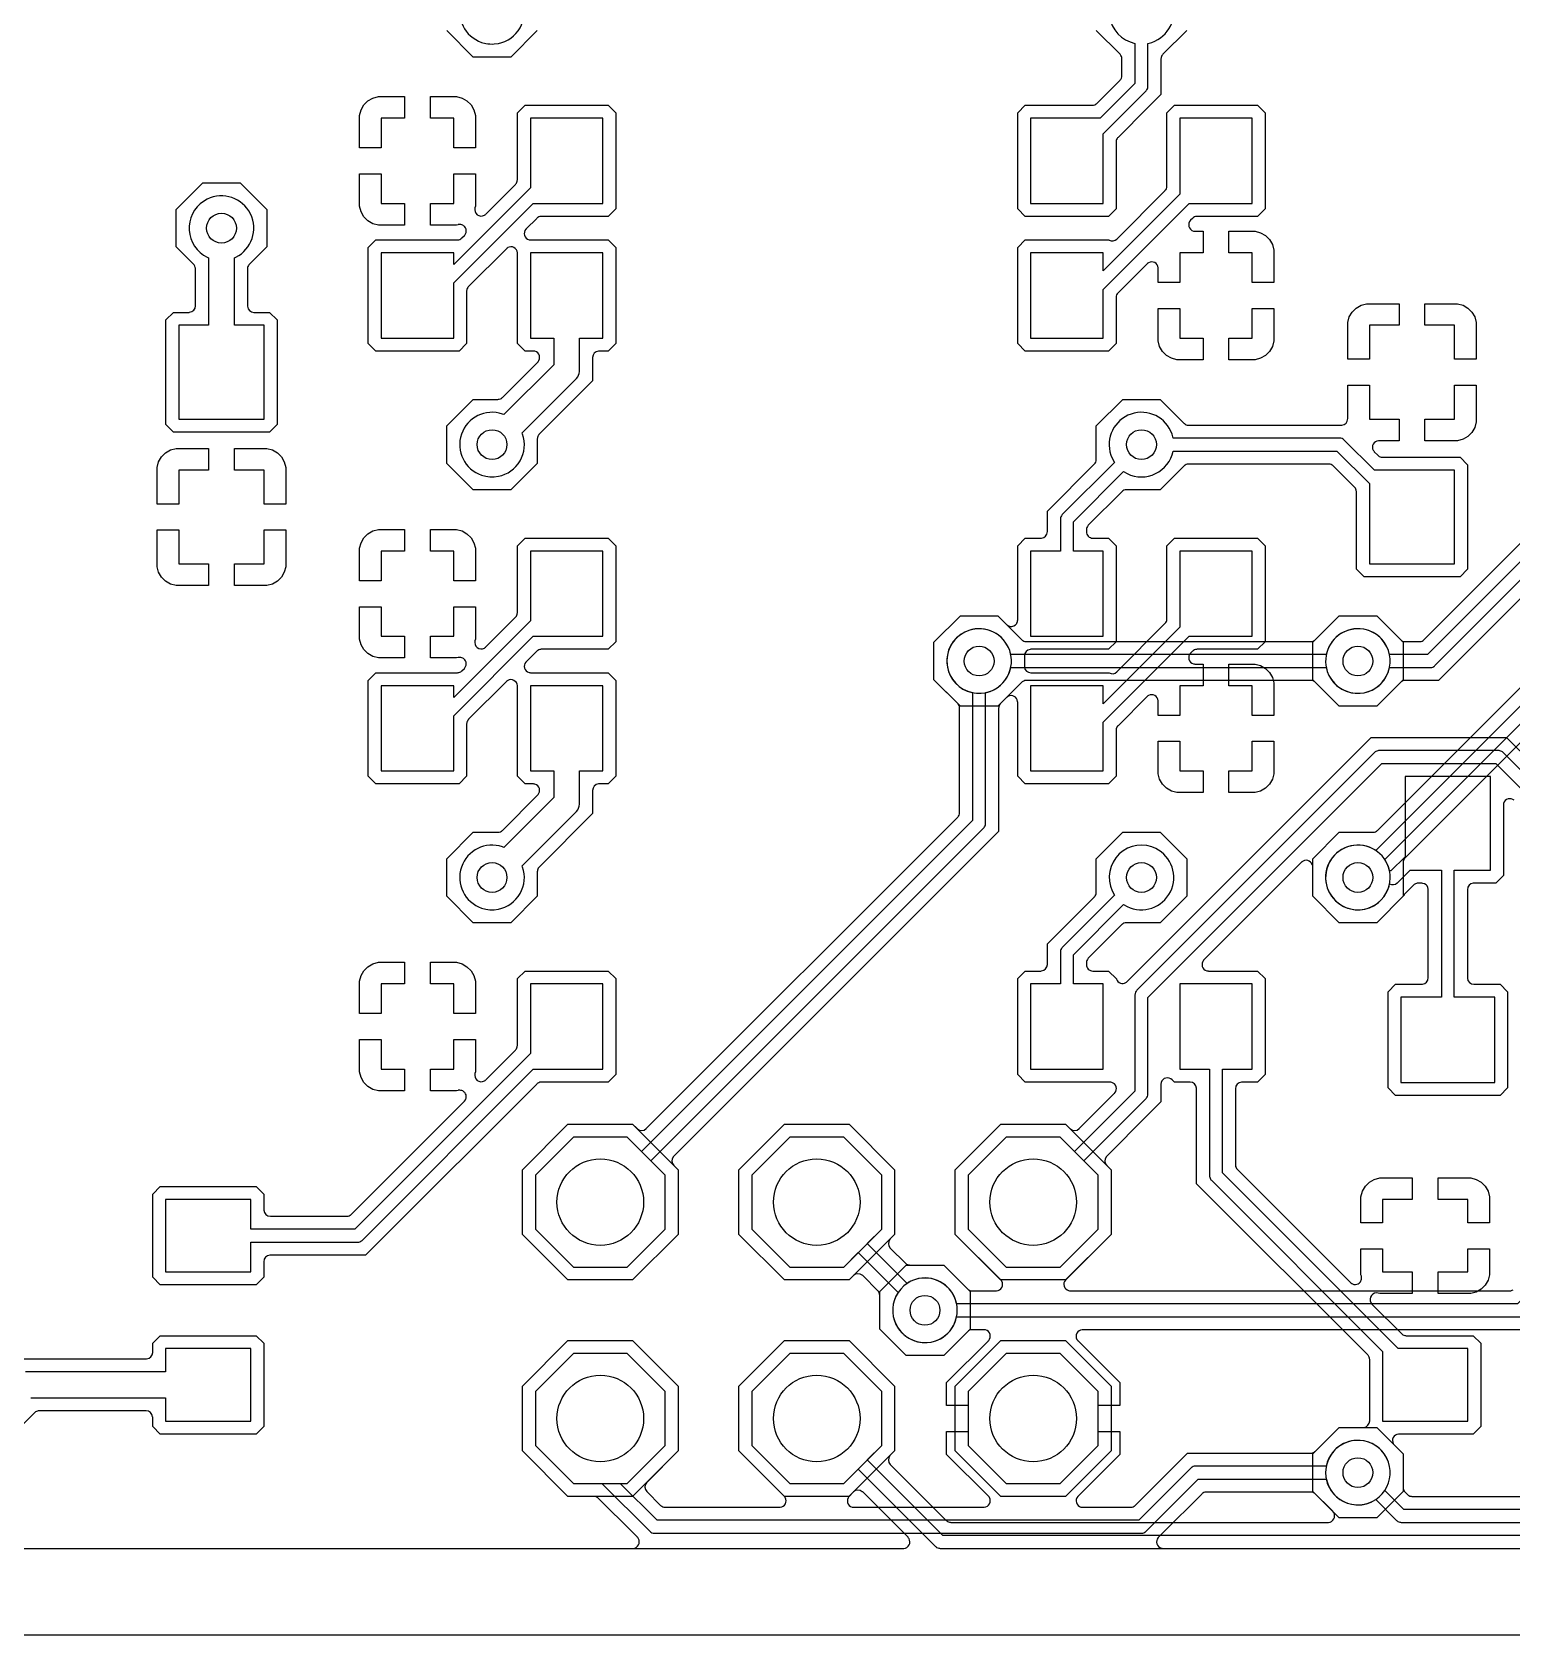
# Model space of a CAD drawing. Header units: millimetres. Extents: x 0 to 122, y 0 to 48.
# Drawn here: x 18.73 to 36.1, y 0 to 18.81 of the extents above; entities that cross this region are included whole.
import ezdxf

# ---------------------------------------------------------------- set-up
doc = ezdxf.new("R2010")
doc.units = ezdxf.units.MM

msp = doc.modelspace()

# ---------------------------------------------------------------- linework, layer by layer
at = {"layer": '16_copper'}
for points in [[(38.644, 12.92), (34.843, 9.12), (34.838, 9.113), (34.832, 9.106, 0.087651), (34.822, 9.082), (34.822, 9.074), (34.821, 9.066), (34.821, 8.67), (34.51, 8.359), (34.07, 8.359), (33.759, 8.67), (33.759, 9.11), (34.07, 9.421), (34.466, 9.421), (34.474, 9.422), (34.483, 9.422, 0.087654), (34.507, 9.433), (34.513, 9.438), (34.52, 9.443), (38.059, 12.983)], [(38.339, 13.047), (34.499, 9.206), (34.458, 9.23, 1), (34.122, 8.55), (34.168, 8.531, 0.09849), (34.315, 8.512), (34.364, 8.518, 0.532534), (34.606, 9.099), (38.469, 12.961)], [(36.29, 3.581), (31.059, 3.581), (31.057, 3.581), (31.054, 3.581, 0.54841), (30.993, 3.468), (30.998, 3.461), (31.002, 3.455, 0.015772), (31.006, 3.451), (31.496, 2.961), (31.496, 2.692), (31.242, 2.692), (31.242, 2.856), (30.796, 3.302), (30.164, 3.302), (29.718, 2.856), (29.718, 2.692), (29.464, 2.692), (29.464, 2.961), (29.954, 3.451), (29.956, 3.454), (29.958, 3.455, 0.54841), (29.921, 3.579), (29.913, 3.58), (29.905, 3.581, 0.01577), (29.901, 3.581), (29.763, 3.581), (29.755, 3.58), (29.746, 3.58, 0.087654), (29.722, 3.569), (29.716, 3.564), (29.709, 3.559), (29.43, 3.279), (28.99, 3.279), (28.679, 3.59), (28.679, 4.03), (28.99, 4.341), (29.43, 4.341), (29.709, 4.061), (29.716, 4.056), (29.723, 4.05, 0.087651), (29.747, 4.04), (29.755, 4.04), (29.763, 4.039), (30.044, 4.039), (30.047, 4.039), (30.05, 4.039, 0.54841), (30.111, 4.152), (30.106, 4.159), (30.101, 4.165, 0.015772), (30.098, 4.169), (29.566, 4.701), (29.566, 5.459), (30.101, 5.994), (30.859, 5.994), (31.394, 5.459), (31.394, 4.701), (30.862, 4.169), (30.86, 4.166), (30.858, 4.165, 0.54841), (30.895, 4.041), (30.904, 4.04), (30.911, 4.039, 0.01577), (30.916, 4.039), (36.069, 4.039), (36.077, 4.04), (36.086, 4.04, 0.087654), (36.11, 4.051)], [(4.798, 1.016), (25.782, 1.016), (25.785, 1.016), (25.787, 1.016, 0.548403), (25.848, 1.129), (25.843, 1.136), (25.839, 1.143, 0.01578), (25.836, 1.146), (25.784, 1.198), (25.378, 1.603), (25.372, 1.608), (25.365, 1.614, 0.087651), (25.341, 1.624), (25.333, 1.624), (25.325, 1.626), (25.021, 1.626), (24.486, 2.161), (24.486, 2.919), (25.021, 3.454), (25.779, 3.454), (26.314, 2.919), (26.314, 2.161), (25.945, 1.791), (25.941, 1.787, 0.39257), (25.945, 1.684), (26.107, 1.521), (26.114, 1.516), (26.121, 1.51, 0.087651), (26.145, 1.5), (26.153, 1.5), (26.161, 1.499), (27.504, 1.499), (27.507, 1.499), (27.51, 1.499, 0.54841), (27.571, 1.612), (27.566, 1.619), (27.561, 1.625, 0.015772), (27.558, 1.629), (27.026, 2.161), (27.026, 2.919), (27.561, 3.454), (28.319, 3.454), (28.854, 2.919), (28.854, 2.161), (28.322, 1.629), (28.32, 1.626), (28.318, 1.625, 0.54841), (28.355, 1.501), (28.364, 1.5), (28.371, 1.499, 0.01577), (28.376, 1.499), (29.901, 1.499), (29.903, 1.499), (29.906, 1.499, 0.54841), (29.967, 1.612), (29.962, 1.619), (29.958, 1.625, 0.015772), (29.954, 1.629), (29.464, 2.119), (29.464, 2.388), (29.718, 2.388), (29.718, 2.224), (30.164, 1.778), (30.796, 1.778), (31.242, 2.224), (31.242, 2.388), (31.496, 2.388), (31.496, 2.119), (31.006, 1.629), (31.004, 1.626), (31.002, 1.625, 0.54841), (31.039, 1.501), (31.047, 1.5), (31.055, 1.499, 0.01577), (31.059, 1.499), (31.624, 1.499), (31.632, 1.5), (31.641, 1.5, 0.087654), (31.665, 1.511), (31.671, 1.516), (31.678, 1.521), (32.29, 2.134), (33.737, 2.134), (33.745, 2.135), (33.754, 2.135, 0.087654), (33.778, 2.146), (33.784, 2.151), (33.791, 2.156), (34.07, 2.436), (34.51, 2.436), (34.821, 2.125), (34.821, 1.685), (34.51, 1.374), (34.07, 1.374), (33.791, 1.654), (33.784, 1.659), (33.777, 1.665, 0.087651), (33.753, 1.675), (33.745, 1.675), (33.737, 1.676), (32.511, 1.676), (32.503, 1.675), (32.494, 1.675, 0.087654), (32.47, 1.664), (32.464, 1.659), (32.457, 1.654), (32.001, 1.198), (32.001, 1.198), (31.949, 1.146), (31.948, 1.144), (31.946, 1.142, 0.54841), (31.983, 1.019), (31.991, 1.018), (31.998, 1.016, 0.015781), (32.003, 1.016), (54.204, 1.016)]]:
    msp.add_lwpolyline(points, format="xyb", dxfattribs=at)
for points in [[(29.625, 10.899), (29.314, 11.21), (29.314, 11.65), (29.625, 11.961), (30.065, 11.961), (30.344, 11.681), (30.351, 11.676), (30.358, 11.67, 0.087651), (30.382, 11.66), (30.39, 11.66), (30.398, 11.659), (33.737, 11.659), (33.745, 11.66), (33.754, 11.66, 0.087654), (33.778, 11.671), (33.784, 11.676), (33.791, 11.681), (34.07, 11.961), (34.51, 11.961), (34.821, 11.65), (34.821, 11.21), (34.51, 10.899), (34.07, 10.899), (33.791, 11.179), (33.784, 11.184), (33.777, 11.19, 0.087651), (33.753, 11.2), (33.745, 11.2), (33.737, 11.201), (30.398, 11.201), (30.39, 11.2), (30.381, 11.2, 0.087654), (30.357, 11.189), (30.351, 11.184), (30.344, 11.179), (30.065, 10.899)], [(29.919, 11.058, 0.301666), (30.216, 11.354), (33.919, 11.354), (33.931, 11.308, 1), (34.649, 11.552), (34.63, 11.598, 0.714263), (33.919, 11.506), (30.216, 11.506), (30.204, 11.552, 1), (29.486, 11.308), (29.505, 11.262, 0.303347), (29.87, 11.052)], [(29.284, 3.438, 0.301666), (29.581, 3.734), (36.195, 3.734), (36.203, 3.735), (36.212, 3.736, 0.087654), (36.236, 3.746), (36.242, 3.751), (36.249, 3.756), (37.891, 5.399), (37.932, 5.375, 1), (38.268, 6.055), (38.222, 6.074, 0.714262), (37.784, 5.506), (36.163, 3.886), (29.581, 3.886), (29.569, 3.932, 1), (28.851, 3.688), (28.87, 3.642, 0.303347), (29.235, 3.432)], [(31.758, 1.195), (31.767, 1.196, 0.087654), (31.791, 1.206), (31.797, 1.211), (31.804, 1.216), (32.417, 1.829), (33.919, 1.829), (33.931, 1.783, 1), (34.649, 2.027), (34.63, 2.073, 0.714263), (33.919, 1.981), (32.385, 1.981), (32.377, 1.98), (32.368, 1.979, 0.087654), (32.344, 1.969), (32.338, 1.964), (32.331, 1.959), (31.718, 1.346), (26.067, 1.346), (25.635, 1.778), (25.716, 1.778), (26.162, 2.224), (26.162, 2.856), (25.716, 3.302), (25.084, 3.302), (24.638, 2.856), (24.638, 2.224), (25.084, 1.778), (25.419, 1.778), (25.981, 1.216), (25.988, 1.211), (25.994, 1.206, 0.087651), (26.019, 1.196), (26.026, 1.195), (26.035, 1.194), (31.75, 1.194)]]:
    msp.add_lwpolyline(points, format="xyb", close=True, dxfattribs=at)
for points in [[(25.021, 4.166), (24.486, 4.701), (24.486, 5.459), (25.021, 5.994), (25.779, 5.994), (26.314, 5.459), (26.314, 4.701), (25.779, 4.166)], [(26.162, 4.764), (26.162, 5.396), (25.716, 5.842), (25.084, 5.842), (24.638, 5.396), (24.638, 4.764), (25.084, 4.318), (25.716, 4.318)], [(27.561, 4.166), (27.026, 4.701), (27.026, 5.459), (27.561, 5.994), (28.319, 5.994), (28.854, 5.459), (28.854, 4.701), (28.319, 4.166)], [(28.702, 4.764), (28.702, 5.396), (28.256, 5.842), (27.624, 5.842), (27.178, 5.396), (27.178, 4.764), (27.624, 4.318), (28.256, 4.318)], [(31.242, 4.764), (31.242, 5.396), (30.796, 5.842), (30.164, 5.842), (29.718, 5.396), (29.718, 4.764), (30.164, 4.318), (30.796, 4.318)], [(28.702, 2.224), (28.702, 2.856), (28.256, 3.302), (27.624, 3.302), (27.178, 2.856), (27.178, 2.224), (27.624, 1.778), (28.256, 1.778)]]:
    msp.add_lwpolyline(points, close=True, dxfattribs=at)
at = {"layer": '1_copper'}
for points in [[(24.204, 18.678, 0.453094), (24.489, 19.172), (24.483, 19.187), (25.113, 19.817), (25.116, 19.822), (25.121, 19.826, 0.153125), (25.157, 19.909), (25.157, 19.925), (25.157, 20.3), (25.43, 20.3), (25.43, 21.3), (24.58, 21.3), (24.58, 20.3), (24.853, 20.3), (24.853, 19.988), (24.267, 19.403), (24.252, 19.409, 1), (24.008, 18.691), (24.056, 18.678, 0.065542), (24.155, 18.672)], [(31.3, 17.617), (31.804, 18.121), (31.809, 18.128), (31.814, 18.134, 0.087651), (31.824, 18.159), (31.825, 18.166), (31.826, 18.175), (31.826, 18.679), (31.872, 18.691, 1), (31.628, 19.409), (31.582, 19.39, 0.714263), (31.674, 18.679), (31.674, 18.207), (31.267, 17.8), (30.45, 17.8), (30.45, 16.8), (31.3, 16.8)], [(23.91, 13.439), (23.599, 13.75), (23.599, 14.19), (23.91, 14.501), (24.198, 14.501), (24.206, 14.502), (24.215, 14.502, 0.087654), (24.239, 14.513), (24.245, 14.518), (24.252, 14.523), (24.666, 14.938), (24.668, 14.94), (24.67, 14.942, 0.54841), (24.633, 15.065), (24.625, 15.066), (24.617, 15.067, 0.01577), (24.613, 15.068), (24.517, 15.068), (24.428, 15.157), (24.428, 16.215), (24.427, 16.218), (24.427, 16.221, 0.54841), (24.314, 16.282), (24.307, 16.277), (24.301, 16.273, 0.015772), (24.298, 16.269), (23.855, 15.826), (23.85, 15.82), (23.844, 15.813, 0.087651), (23.834, 15.789), (23.834, 15.781), (23.832, 15.773), (23.832, 15.157), (23.743, 15.068), (22.767, 15.068), (22.678, 15.157), (22.678, 16.283), (22.767, 16.372), (23.723, 16.372), (23.731, 16.374), (23.739, 16.374, 0.069378), (23.764, 16.385), (23.769, 16.389), (23.776, 16.395), (23.805, 16.423, 0.087055), (23.823, 16.453), (23.826, 16.461), (23.826, 16.463), (23.826, 16.465, 0.218355), (23.81, 16.526), (23.803, 16.532), (23.796, 16.539, 0.121774), (23.752, 16.553), (23.742, 16.552), (23.734, 16.552, 0.008338), (23.731, 16.551), (23.713, 16.546), (23.407, 16.546), (23.407, 16.8), (23.68, 16.8), (23.68, 17.148), (23.934, 17.148), (23.934, 16.767), (23.929, 16.749, 0.663356), (24.04, 16.662), (24.048, 16.668), (24.055, 16.673, 0.009572), (24.057, 16.675), (24.405, 17.024), (24.41, 17.03), (24.416, 17.037, 0.087651), (24.426, 17.061), (24.426, 17.069), (24.428, 17.077), (24.428, 17.863), (24.517, 17.952), (25.493, 17.952), (25.582, 17.863), (25.582, 16.737), (25.493, 16.648), (24.707, 16.648), (24.699, 16.646), (24.691, 16.646, 0.087654), (24.666, 16.635), (24.661, 16.631), (24.654, 16.625), (24.531, 16.502), (24.529, 16.5), (24.527, 16.498, 0.54841), (24.564, 16.375), (24.573, 16.374), (24.58, 16.373, 0.01577), (24.585, 16.372), (25.493, 16.372), (25.582, 16.283), (25.582, 15.157), (25.493, 15.068), (25.386, 15.068), (25.38, 15.067, 0.392588), (25.31, 14.991), (25.31, 14.719), (24.683, 14.092), (24.678, 14.085), (24.672, 14.079, 0.087651), (24.662, 14.054), (24.662, 14.047), (24.661, 14.038), (24.661, 13.75), (24.35, 13.439)], [(30.387, 15.068), (30.298, 15.157), (30.298, 16.283), (30.387, 16.372), (31.367, 16.372), (31.37, 16.37, 0.332548), (31.46, 16.383), (32.025, 16.949), (32.03, 16.955), (32.036, 16.962, 0.087651), (32.046, 16.986), (32.046, 16.994), (32.048, 17.002), (32.048, 17.863), (32.137, 17.952), (33.113, 17.952), (33.202, 17.863), (33.202, 16.737), (33.113, 16.648), (32.402, 16.648), (32.394, 16.646), (32.386, 16.646, 0.069367), (32.361, 16.635), (32.356, 16.631), (32.349, 16.625), (32.327, 16.604, 0.572892), (32.361, 16.477), (32.369, 16.476), (32.376, 16.474, 0.01577), (32.381, 16.474), (32.473, 16.474), (32.473, 16.22), (32.2, 16.22), (32.2, 15.872), (31.946, 15.872), (31.946, 16.039), (31.946, 16.042), (31.946, 16.044, 0.54841), (31.833, 16.105), (31.826, 16.1), (31.819, 16.096, 0.015772), (31.816, 16.093), (31.475, 15.751), (31.47, 15.745), (31.464, 15.738, 0.087651), (31.454, 15.714), (31.454, 15.706), (31.452, 15.698), (31.452, 15.157), (31.363, 15.068)], [(20.392, 14.118), (20.303, 14.207), (20.303, 15.433), (20.392, 15.522), (20.574, 15.522), (20.58, 15.523, 0.392588), (20.65, 15.599), (20.65, 16.033), (20.649, 16.039, 0.000083), (20.649, 16.039), (20.649, 16.041), (20.648, 16.05, 0.087654), (20.638, 16.074), (20.633, 16.08), (20.628, 16.087), (20.424, 16.29), (20.424, 16.73), (20.735, 17.041), (21.175, 17.041), (21.486, 16.73), (21.486, 16.29), (21.282, 16.087), (21.277, 16.08), (21.272, 16.073, 0.087651), (21.262, 16.049), (21.261, 16.042), (21.26, 16.033), (21.26, 15.599), (21.261, 15.593, 0.392588), (21.336, 15.522), (21.518, 15.522), (21.607, 15.433), (21.607, 14.207), (21.518, 14.118)], [(21.455, 15.37), (21.107, 15.37), (21.107, 16.164), (21.123, 16.17, 1), (20.787, 16.85), (20.744, 16.825, 0.577351), (20.787, 16.17), (20.803, 16.164), (20.803, 15.37), (20.455, 15.37), (20.455, 14.27), (21.455, 14.27)], [(24.204, 13.598, 0.453094), (24.489, 14.092), (24.483, 14.107), (25.113, 14.737), (25.116, 14.742), (25.121, 14.746, 0.153125), (25.157, 14.829), (25.157, 14.845), (25.157, 15.22), (25.43, 15.22), (25.43, 16.22), (24.58, 16.22), (24.58, 15.22), (24.853, 15.22), (24.853, 14.908), (24.267, 14.323), (24.252, 14.329, 1), (24.008, 13.611), (24.056, 13.598, 0.065542), (24.155, 13.592)], [(25.021, 4.166), (24.486, 4.701), (24.486, 5.459), (25.021, 5.994), (25.779, 5.994), (25.831, 5.942), (25.836, 5.939, 0.39257), (25.939, 5.942), (29.594, 9.597), (29.599, 9.604), (29.605, 9.611, 0.087651), (29.615, 9.635), (29.615, 9.643), (29.616, 9.651), (29.616, 10.877), (29.615, 10.885), (29.615, 10.894, 0.087654), (29.604, 10.918), (29.599, 10.924), (29.594, 10.931), (29.314, 11.21), (29.314, 11.65), (29.625, 11.961), (30.065, 11.961), (30.168, 11.858), (30.17, 11.856), (30.172, 11.854), (30.177, 11.851), (30.18, 11.848), (30.181, 11.847), (30.185, 11.845, 0.018636), (30.19, 11.842), (30.198, 11.84), (30.199, 11.839), (30.2, 11.839), (30.2, 11.839), (30.205, 11.837, 0.315121), (30.286, 11.871), (30.289, 11.879), (30.289, 11.879), (30.291, 11.881), (30.291, 11.882), (30.293, 11.886, 0.018634), (30.295, 11.891), (30.296, 11.898), (30.297, 11.902), (30.297, 11.904), (30.297, 11.907, 0.015781), (30.298, 11.912), (30.298, 12.783), (30.387, 12.872), (30.57, 12.872), (30.576, 12.873, 0.392588), (30.646, 12.949), (30.646, 13.19), (31.197, 13.74), (31.202, 13.747), (31.208, 13.754, 0.087651), (31.218, 13.778), (31.218, 13.786), (31.219, 13.794), (31.219, 14.19), (31.53, 14.501), (31.97, 14.501), (32.249, 14.221), (32.256, 14.216), (32.263, 14.21, 0.087651), (32.287, 14.2), (32.295, 14.2), (32.303, 14.199), (34.095, 14.199), (34.1, 14.199, 0.392588), (34.171, 14.275), (34.171, 14.668), (34.425, 14.668), (34.425, 14.27), (34.773, 14.27), (34.773, 14.016), (34.536, 14.016), (34.533, 14.016), (34.531, 14.016, 0.548415), (34.47, 13.903), (34.475, 13.896), (34.479, 13.889), (34.481, 13.888), (34.482, 13.886), (34.524, 13.845, 0.144302), (34.561, 13.824), (34.569, 13.824), (34.577, 13.822), (35.488, 13.822), (35.577, 13.733), (35.577, 12.507), (35.488, 12.418), (34.362, 12.418), (34.273, 12.507), (34.273, 13.418), (34.271, 13.426), (34.271, 13.434, 0.087654), (34.26, 13.459), (34.256, 13.464), (34.25, 13.471), (34.003, 13.719), (33.996, 13.724), (33.989, 13.73, 0.087651), (33.965, 13.74), (33.957, 13.74), (33.949, 13.741), (32.303, 13.741), (32.295, 13.74), (32.286, 13.74, 0.087654), (32.262, 13.729), (32.256, 13.724), (32.249, 13.719), (31.97, 13.439), (31.574, 13.439), (31.566, 13.438), (31.557, 13.438, 0.087654), (31.533, 13.427), (31.527, 13.422), (31.52, 13.417), (31.126, 13.023), (31.121, 13.016), (31.115, 13.009, 0.075957), (31.105, 12.985), (31.105, 12.977), (31.104, 12.969), (31.104, 12.949, 0.414214), (31.18, 12.872), (31.363, 12.872), (31.452, 12.783), (31.452, 11.657), (31.363, 11.568), (30.452, 11.568), (30.446, 11.567, 0.392588), (30.376, 11.491), (30.376, 11.369), (30.376, 11.363, 0.392588), (30.452, 11.292), (31.367, 11.292), (31.37, 11.29, 0.332584), (31.46, 11.303), (32.025, 11.869), (32.03, 11.875), (32.036, 11.882, 0.087651), (32.046, 11.906), (32.046, 11.914), (32.048, 11.922), (32.048, 12.783), (32.137, 12.872), (33.113, 12.872), (33.202, 12.783), (33.202, 11.657), (33.113, 11.568), (32.402, 11.568), (32.394, 11.566), (32.386, 11.566, 0.069367), (32.361, 11.555), (32.356, 11.551), (32.349, 11.545), (32.327, 11.524, 0.572892), (32.361, 11.397), (32.369, 11.396), (32.376, 11.394, 0.01577), (32.381, 11.394), (32.473, 11.394), (32.473, 11.14), (32.2, 11.14), (32.2, 10.792), (31.946, 10.792), (31.946, 10.959), (31.946, 10.962), (31.946, 10.964, 0.54841), (31.833, 11.025), (31.826, 11.02), (31.819, 11.016, 0.015772), (31.816, 11.013), (31.475, 10.671), (31.472, 10.668), (31.471, 10.667), (31.469, 10.664), (31.464, 10.658, 0.015775), (31.462, 10.654), (31.46, 10.65), (31.459, 10.649), (31.458, 10.644), (31.455, 10.638, 0.015767), (31.454, 10.634), (31.454, 10.63), (31.453, 10.628), (31.453, 10.623), (31.452, 10.618), (31.452, 10.077), (31.363, 9.988), (30.387, 9.988), (30.298, 10.077), (30.298, 10.948), (30.297, 10.951), (30.297, 10.954, 0.548403), (30.184, 11.015), (30.177, 11.009), (30.171, 11.005, 0.015772), (30.168, 11.002), (30.096, 10.931), (30.091, 10.924), (30.085, 10.917, 0.087664), (30.075, 10.893), (30.075, 10.885), (30.074, 10.877), (30.074, 9.43), (29.917, 9.274), (26.262, 5.619), (26.259, 5.614, 0.392527), (26.262, 5.511), (26.314, 5.459), (26.314, 4.701), (25.779, 4.166)], [(31.3, 12.72), (30.951, 12.72), (30.951, 13.063), (31.541, 13.654), (31.582, 13.63, 0.491232), (32.121, 13.894), (34.043, 13.894), (34.425, 13.512), (34.425, 12.57), (35.425, 12.57), (35.425, 13.67), (34.483, 13.67), (34.129, 14.024), (34.122, 14.029), (34.116, 14.034, 0.087651), (34.091, 14.044), (34.084, 14.045), (34.075, 14.046), (32.121, 14.046), (32.109, 14.092, 1), (31.391, 13.848), (31.41, 13.802), (31.434, 13.761), (30.821, 13.149), (30.816, 13.142), (30.811, 13.136, 0.087651), (30.801, 13.111), (30.8, 13.104), (30.799, 13.095), (30.799, 12.72), (30.45, 12.72), (30.45, 11.72), (31.3, 11.72)], [(23.91, 8.359), (23.599, 8.67), (23.599, 9.11), (23.91, 9.421), (24.198, 9.421), (24.206, 9.422), (24.215, 9.422, 0.087654), (24.239, 9.433), (24.245, 9.438), (24.252, 9.443), (24.666, 9.858), (24.668, 9.86), (24.67, 9.862, 0.54841), (24.633, 9.985), (24.625, 9.986), (24.617, 9.987, 0.01577), (24.613, 9.988), (24.517, 9.988), (24.428, 10.077), (24.428, 11.135), (24.427, 11.138), (24.427, 11.141, 0.54841), (24.314, 11.202), (24.307, 11.197), (24.301, 11.193, 0.015772), (24.298, 11.189), (23.855, 10.746), (23.853, 10.744), (23.852, 10.743), (23.849, 10.739), (23.844, 10.733, 0.01577), (23.842, 10.729), (23.84, 10.725), (23.84, 10.725), (23.84, 10.723), (23.839, 10.721), (23.835, 10.713, 0.015767), (23.834, 10.709), (23.834, 10.701), (23.832, 10.693), (23.832, 10.077), (23.743, 9.988), (22.767, 9.988), (22.678, 10.077), (22.678, 11.203), (22.767, 11.292), (23.723, 11.292), (23.731, 11.294), (23.739, 11.294, 0.069378), (23.764, 11.305), (23.769, 11.309), (23.776, 11.315), (23.805, 11.343, 0.087055), (23.823, 11.373), (23.826, 11.381), (23.826, 11.383), (23.826, 11.385, 0.218355), (23.81, 11.446), (23.803, 11.452), (23.796, 11.459, 0.121774), (23.752, 11.473), (23.742, 11.472), (23.734, 11.472, 0.008338), (23.731, 11.471), (23.713, 11.466), (23.407, 11.466), (23.407, 11.72), (23.68, 11.72), (23.68, 12.068), (23.934, 12.068), (23.934, 11.687), (23.929, 11.669, 0.663356), (24.04, 11.582), (24.048, 11.588), (24.055, 11.593, 0.009572), (24.057, 11.595), (24.405, 11.944), (24.41, 11.95), (24.416, 11.957, 0.087651), (24.426, 11.981), (24.426, 11.989), (24.428, 11.997), (24.428, 12.783), (24.517, 12.872), (25.493, 12.872), (25.582, 12.783), (25.582, 11.657), (25.493, 11.568), (24.707, 11.568), (24.699, 11.566), (24.691, 11.566, 0.087654), (24.666, 11.555), (24.661, 11.551), (24.654, 11.545), (24.531, 11.422), (24.529, 11.42), (24.527, 11.418, 0.54841), (24.564, 11.295), (24.573, 11.294), (24.58, 11.293, 0.01577), (24.585, 11.292), (25.493, 11.292), (25.582, 11.203), (25.582, 10.077), (25.493, 9.988), (25.386, 9.988), (25.38, 9.987, 0.392588), (25.31, 9.911), (25.31, 9.639), (24.683, 9.012), (24.678, 9.005), (24.672, 8.999, 0.087651), (24.662, 8.974), (24.662, 8.967), (24.661, 8.958), (24.661, 8.67), (24.35, 8.359)], [(26.162, 4.764), (26.162, 5.396), (25.993, 5.565), (29.899, 9.471), (29.904, 9.478), (29.909, 9.484, 0.087651), (29.919, 9.509), (29.92, 9.516), (29.921, 9.525), (29.921, 11.059), (29.967, 11.071, 1), (29.723, 11.789), (29.677, 11.77, 0.714263), (29.769, 11.059), (29.769, 9.557), (25.885, 5.673), (25.716, 5.842), (25.084, 5.842), (24.638, 5.396), (24.638, 4.764), (25.084, 4.318), (25.716, 4.318)], [(24.204, 8.518, 0.453094), (24.489, 9.012), (24.483, 9.027), (25.113, 9.657), (25.116, 9.662), (25.121, 9.666, 0.153125), (25.157, 9.749), (25.157, 9.765), (25.157, 10.14), (25.43, 10.14), (25.43, 11.14), (24.58, 11.14), (24.58, 10.14), (24.853, 10.14), (24.853, 9.828), (24.267, 9.243), (24.252, 9.249, 1), (24.008, 8.531), (24.056, 8.518, 0.065542), (24.155, 8.512)], [(35.895, 7.485), (35.421, 7.485), (35.421, 8.975), (35.845, 8.975), (35.845, 10.075), (34.845, 10.075), (34.845, 9.133), (34.678, 8.966), (34.661, 8.966), (34.649, 9.012, 1), (33.931, 8.768), (33.95, 8.722, 0.668181), (34.649, 8.768), (34.661, 8.814, 0.293959), (34.751, 8.826), (34.757, 8.831), (34.764, 8.836), (34.903, 8.975), (35.269, 8.975), (35.269, 7.485), (34.795, 7.485), (34.795, 6.485), (35.895, 6.485)], [(31.3, 7.64), (30.951, 7.64), (30.951, 7.983), (31.541, 8.574), (31.582, 8.55, 1), (31.918, 9.23), (31.872, 9.249, 0.714262), (31.434, 8.681), (30.821, 8.069), (30.816, 8.062), (30.811, 8.056, 0.087651), (30.801, 8.031), (30.8, 8.024), (30.799, 8.015), (30.799, 7.64), (30.45, 7.64), (30.45, 6.64), (31.3, 6.64)], [(20.237, 4.108), (20.148, 4.197), (20.148, 5.173), (20.237, 5.262), (21.363, 5.262), (21.452, 5.173), (21.452, 4.99), (21.453, 4.984, 0.392588), (21.529, 4.914), (22.424, 4.914), (22.432, 4.915), (22.441, 4.915, 0.087654), (22.465, 4.926), (22.471, 4.931), (22.478, 4.936), (23.805, 6.263), (23.806, 6.265), (23.808, 6.266, 0.077297), (23.823, 6.293), (23.826, 6.301), (23.826, 6.303), (23.826, 6.305, 0.218355), (23.81, 6.366), (23.803, 6.372), (23.796, 6.379, 0.121774), (23.752, 6.393), (23.742, 6.392), (23.734, 6.392, 0.008338), (23.731, 6.391), (23.713, 6.386), (23.407, 6.386), (23.407, 6.64), (23.68, 6.64), (23.68, 6.988), (23.934, 6.988), (23.934, 6.607), (23.929, 6.589, 0.663356), (24.04, 6.502), (24.048, 6.508), (24.055, 6.513, 0.009572), (24.057, 6.515), (24.405, 6.864), (24.41, 6.87), (24.416, 6.877, 0.087651), (24.426, 6.901), (24.426, 6.909), (24.428, 6.917), (24.428, 7.703), (24.517, 7.792), (25.493, 7.792), (25.582, 7.703), (25.582, 6.577), (25.493, 6.488), (24.707, 6.488), (24.699, 6.486), (24.691, 6.486, 0.087654), (24.666, 6.475), (24.661, 6.471), (24.654, 6.465), (22.801, 4.613), (22.645, 4.456), (21.529, 4.456), (21.523, 4.456, 0.392588), (21.452, 4.38), (21.452, 4.197), (21.363, 4.108)], [(21.3, 4.609), (22.55, 4.609), (22.558, 4.61), (22.567, 4.611, 0.087654), (22.591, 4.621), (22.597, 4.626), (22.604, 4.631), (24.613, 6.64), (25.43, 6.64), (25.43, 7.64), (24.58, 7.64), (24.58, 6.823), (22.518, 4.761), (21.3, 4.761), (21.3, 5.11), (20.3, 5.11), (20.3, 4.26), (21.3, 4.26)], [(35.58, 3.36), (34.763, 3.36), (32.701, 5.422), (32.701, 6.64), (33.05, 6.64), (33.05, 7.64), (32.2, 7.64), (32.2, 6.64), (32.549, 6.64), (32.549, 5.39), (32.55, 5.382), (32.551, 5.373, 0.087654), (32.561, 5.349), (32.566, 5.343), (32.571, 5.336), (34.58, 3.327), (34.58, 2.51), (35.58, 2.51)], [(28.99, 3.279), (28.679, 3.59), (28.679, 3.986), (28.678, 3.994), (28.678, 4.003, 0.087654), (28.667, 4.027), (28.662, 4.033), (28.659, 4.037), (28.658, 4.038), (28.658, 4.039), (28.657, 4.04), (28.479, 4.218), (28.474, 4.221, 0.392527), (28.371, 4.218), (28.319, 4.166), (27.561, 4.166), (27.026, 4.701), (27.026, 5.459), (27.561, 5.994), (28.319, 5.994), (28.854, 5.459), (28.854, 4.701), (28.802, 4.649), (28.801, 4.648), (28.801, 4.647), (28.8, 4.646), (28.799, 4.644, 0.39257), (28.802, 4.541), (28.98, 4.363), (28.987, 4.358), (28.994, 4.352, 0.087664), (29.018, 4.342), (29.026, 4.342), (29.034, 4.341), (29.43, 4.341), (29.741, 4.03), (29.741, 3.59), (29.43, 3.279)], [(29.284, 3.438, 1), (29.136, 4.182), (29.088, 4.169, 0.063998), (29.001, 4.126), (28.533, 4.595), (28.702, 4.764), (28.702, 5.396), (28.256, 5.842), (27.624, 5.842), (27.178, 5.396), (27.178, 4.764), (27.624, 4.318), (28.256, 4.318), (28.425, 4.487), (28.894, 4.019), (28.87, 3.978, 0.577348), (29.235, 3.432)]]:
    msp.add_lwpolyline(points, format="xyb", close=True, dxfattribs=at)
for points in [[(24.661, 18.83), (24.35, 18.519), (23.91, 18.519), (23.599, 18.83)], [(18.719, 2.783), (20.3, 2.783), (20.3, 2.51), (21.3, 2.51), (21.3, 3.36), (20.3, 3.36), (20.3, 3.087), (18.656, 3.087)]]:
    msp.add_lwpolyline(points, dxfattribs=at)
for points in [[(32.281, 18.83), (32.001, 18.551), (31.996, 18.544), (31.99, 18.537, 0.087651), (31.98, 18.513), (31.98, 18.505), (31.979, 18.497), (31.979, 18.08), (31.822, 17.924), (31.475, 17.576), (31.47, 17.57), (31.464, 17.563, 0.087651), (31.454, 17.539), (31.454, 17.531), (31.452, 17.523), (31.452, 16.737), (31.363, 16.648), (30.387, 16.648), (30.298, 16.737), (30.298, 17.863), (30.387, 17.952), (31.173, 17.952), (31.181, 17.954), (31.189, 17.954, 0.087654), (31.214, 17.965), (31.219, 17.969), (31.226, 17.975), (31.499, 18.247), (31.504, 18.254), (31.51, 18.261, 0.087651), (31.52, 18.285), (31.52, 18.293), (31.521, 18.301), (31.521, 18.497), (31.52, 18.505), (31.52, 18.514, 0.087654), (31.509, 18.538), (31.504, 18.544), (31.499, 18.551), (31.219, 18.83)], [(39.654, 15.62), (35.391, 11.358), (35.235, 11.201), (34.843, 11.201), (34.835, 11.2), (34.826, 11.2, 0.087654), (34.802, 11.189), (34.796, 11.184), (34.789, 11.179), (34.51, 10.899), (34.07, 10.899), (33.759, 11.21), (33.759, 11.65), (34.07, 11.961), (34.51, 11.961), (34.789, 11.681), (34.796, 11.676), (34.803, 11.67, 0.087651), (34.827, 11.66), (34.835, 11.66), (34.843, 11.659), (35.014, 11.659), (35.022, 11.66), (35.031, 11.66, 0.087654), (35.055, 11.671), (35.061, 11.676), (35.068, 11.681), (39.28, 15.894)], [(39.455, 15.853), (35.108, 11.506), (34.661, 11.506), (34.649, 11.552, 1), (33.931, 11.308), (33.95, 11.262, 0.303347), (34.315, 11.052), (34.364, 11.058, 0.301666), (34.661, 11.354), (35.14, 11.354), (35.148, 11.355), (35.157, 11.356, 0.087654), (35.181, 11.366), (35.187, 11.371), (35.194, 11.376), (39.613, 15.795)], [(4.798, 1.016), (28.957, 1.016), (28.96, 1.016), (28.962, 1.016, 0.54841), (29.023, 1.129), (29.018, 1.136), (29.014, 1.143, 0.015772), (29.011, 1.146), (28.479, 1.678), (28.474, 1.681, 0.392527), (28.371, 1.678), (28.319, 1.626), (27.561, 1.626), (27.026, 2.161), (27.026, 2.919), (27.561, 3.454), (28.319, 3.454), (28.854, 2.919), (28.854, 2.161), (28.802, 2.109), (28.799, 2.104, 0.39257), (28.802, 2.001), (29.46, 1.343), (29.467, 1.338), (29.473, 1.333, 0.087651), (29.498, 1.323), (29.505, 1.322), (29.514, 1.321), (33.94, 1.321), (33.943, 1.321), (33.946, 1.321, 0.54841), (34.006, 1.434), (34.001, 1.441), (33.997, 1.447, 0.015772), (33.994, 1.451), (33.759, 1.685), (33.759, 2.125), (34.07, 2.436), (34.351, 2.436), (34.357, 2.436, 0.392588), (34.428, 2.512), (34.428, 3.233), (34.426, 3.241), (34.426, 3.249, 0.087654), (34.415, 3.274), (34.411, 3.279), (34.405, 3.286), (32.396, 5.295), (32.396, 6.411), (32.396, 6.417, 0.392588), (32.32, 6.488), (32.137, 6.488), (32.109, 6.516, 0.572901), (31.981, 6.483), (31.98, 6.474), (31.979, 6.467, 0.015781), (31.979, 6.462), (31.979, 6.255), (31.822, 6.099), (31.342, 5.619), (31.339, 5.614, 0.392527), (31.342, 5.511), (31.394, 5.459), (31.394, 4.701), (30.859, 4.166), (30.101, 4.166), (29.566, 4.701), (29.566, 5.459), (30.101, 5.994), (30.859, 5.994), (30.911, 5.942), (30.916, 5.939, 0.39257), (31.019, 5.942), (31.434, 6.358), (31.436, 6.36), (31.438, 6.362, 0.54841), (31.401, 6.485), (31.392, 6.486), (31.385, 6.487, 0.01577), (31.38, 6.488), (30.387, 6.488), (30.298, 6.577), (30.298, 7.703), (30.387, 7.792), (30.57, 7.792), (30.576, 7.793, 0.392588), (30.646, 7.869), (30.646, 8.11), (31.197, 8.66), (31.198, 8.662), (31.199, 8.662), (31.2, 8.665), (31.202, 8.667), (31.208, 8.674, 0.087651), (31.218, 8.698), (31.218, 8.706), (31.219, 8.714), (31.219, 9.11), (31.53, 9.421), (31.97, 9.421), (32.281, 9.11), (32.281, 8.67), (31.97, 8.359), (31.574, 8.359), (31.566, 8.358), (31.557, 8.358, 0.087654), (31.533, 8.347), (31.527, 8.342), (31.52, 8.337), (31.126, 7.943), (31.121, 7.936), (31.115, 7.929, 0.075957), (31.105, 7.905), (31.105, 7.897), (31.104, 7.889), (31.104, 7.869, 0.414214), (31.18, 7.792), (31.363, 7.792), (31.457, 7.699), (31.457, 7.699), (31.457, 7.696, 0.458574), (31.566, 7.656), (31.573, 7.662), (31.579, 7.666, 0.015772), (31.582, 7.669), (34.446, 10.532), (36.034, 10.532), (36.357, 10.21)], [(36.545, 9.806), (35.994, 10.357), (35.987, 10.363), (35.98, 10.368, 0.087651), (35.956, 10.378), (35.948, 10.379), (35.94, 10.38), (34.54, 10.38), (34.532, 10.379), (34.523, 10.378, 0.087654), (34.499, 10.368), (34.493, 10.363), (34.486, 10.357), (31.696, 7.567), (31.691, 7.56), (31.686, 7.554, 0.087651), (31.676, 7.529), (31.675, 7.522), (31.674, 7.513), (31.674, 6.382), (30.965, 5.673), (30.796, 5.842), (30.164, 5.842), (29.718, 5.396), (29.718, 4.764), (30.164, 4.318), (30.796, 4.318), (31.242, 4.764), (31.242, 5.396), (31.073, 5.565), (31.804, 6.296), (31.809, 6.303), (31.814, 6.309, 0.087651), (31.824, 6.334), (31.825, 6.341), (31.826, 6.35), (31.826, 7.482), (34.572, 10.227), (35.908, 10.227), (36.545, 9.591)], [(36.123, 9.796, 0.54841), (36, 9.759), (35.999, 9.751), (35.998, 9.743, 0.01577), (35.997, 9.739), (35.997, 8.912), (35.908, 8.823), (35.65, 8.823), (35.644, 8.822, 0.392588), (35.574, 8.746), (35.574, 7.714), (35.574, 7.708, 0.392588), (35.65, 7.637), (35.958, 7.637), (36.047, 7.548), (36.047, 6.422), (35.958, 6.333), (34.732, 6.333), (34.643, 6.422), (34.643, 7.548), (34.732, 7.637), (35.04, 7.637), (35.046, 7.638, 0.392588), (35.116, 7.714), (35.116, 8.746), (35.116, 8.752, 0.274649), (35.072, 8.816), (35.066, 8.817, 0.064382), (35.04, 8.823), (34.997, 8.823, 0.14431), (34.956, 8.81), (34.951, 8.806), (34.944, 8.8), (34.843, 8.7), (34.838, 8.693), (34.832, 8.686, 0.014972), (34.83, 8.682), (34.828, 8.678), (34.51, 8.359), (34.07, 8.359), (33.759, 8.67), (33.759, 9.015), (33.759, 9.018), (33.759, 9.021, 0.54841), (33.646, 9.082), (33.639, 9.077), (33.633, 9.073, 0.015772), (33.629, 9.069), (32.482, 7.922), (32.481, 7.92), (32.479, 7.918, 0.54841), (32.516, 7.795), (32.524, 7.794), (32.532, 7.793, 0.01577), (32.536, 7.792), (33.113, 7.792), (33.202, 7.703), (33.202, 6.577), (33.113, 6.488), (32.93, 6.488), (32.924, 6.487, 0.392588), (32.854, 6.411), (32.854, 5.516), (32.855, 5.508), (32.855, 5.499, 0.087654), (32.866, 5.475), (32.871, 5.469), (32.876, 5.462), (34.203, 4.135), (34.205, 4.134), (34.206, 4.132, 0.077297), (34.233, 4.117), (34.241, 4.114), (34.243, 4.114), (34.245, 4.114, 0.218355), (34.306, 4.13), (34.312, 4.137), (34.319, 4.144, 0.121774), (34.333, 4.188), (34.332, 4.198), (34.332, 4.206, 0.008338), (34.331, 4.209), (34.326, 4.227), (34.326, 4.533), (34.58, 4.533), (34.58, 4.26), (34.928, 4.26), (34.928, 4.006), (34.547, 4.006), (34.529, 4.011, 0.663356), (34.442, 3.9), (34.448, 3.892), (34.453, 3.885, 0.009572), (34.455, 3.883), (34.804, 3.535), (34.81, 3.53), (34.817, 3.524, 0.087651), (34.841, 3.514), (34.849, 3.514), (34.857, 3.512), (35.643, 3.512), (35.732, 3.423), (35.732, 2.447), (35.643, 2.358), (34.772, 2.358), (34.769, 2.357), (34.766, 2.357, 0.548396), (34.705, 2.244), (34.711, 2.237), (34.715, 2.231, 0.015772), (34.718, 2.228), (34.821, 2.125), (34.821, 1.729), (34.822, 1.721), (34.822, 1.712), (34.823, 1.71), (34.824, 1.708), (34.827, 1.7), (34.83, 1.692, 0.011767), (34.833, 1.688), (34.838, 1.682), (34.843, 1.675), (34.87, 1.648, 0.144304), (34.908, 1.627), (34.916, 1.627), (34.924, 1.626), (51.131, 1.626)], [(18.53, 3.24), (20.071, 3.24), (20.077, 3.241, 0.392588), (20.148, 3.316), (20.148, 3.423), (20.237, 3.512), (21.363, 3.512), (21.452, 3.423), (21.452, 2.447), (21.363, 2.358), (20.237, 2.358), (20.148, 2.447), (20.148, 2.554), (20.147, 2.56, 0.392588), (20.071, 2.63), (18.814, 2.63), (18.805, 2.629), (18.797, 2.628, 0.087654), (18.773, 2.618), (18.767, 2.613), (18.76, 2.608), (18.053, 1.9)], [(51.861, 1.168), (29.419, 1.168), (28.533, 2.055), (28.702, 2.224), (28.702, 2.856), (28.256, 3.302), (27.624, 3.302), (27.178, 2.856), (27.178, 2.224), (27.624, 1.778), (28.256, 1.778), (28.425, 1.947), (29.334, 1.038), (29.341, 1.033), (29.347, 1.028, 0.087651), (29.372, 1.018), (29.379, 1.017), (29.388, 1.016), (51.892, 1.016)], [(51.226, 1.473), (34.83, 1.473), (34.606, 1.696), (34.63, 1.737, 1), (33.95, 2.073), (33.931, 2.027, 0.714262), (34.499, 1.589), (34.744, 1.343), (34.751, 1.338), (34.757, 1.333, 0.087651), (34.782, 1.323), (34.789, 1.322), (34.798, 1.321), (51.257, 1.321)]]:
    msp.add_lwpolyline(points, format="xyb", dxfattribs=at)
for points in [[(22.576, 17.452), (22.576, 17.833), (22.593, 17.898), (22.627, 17.956), (22.674, 18.003), (22.732, 18.037), (22.797, 18.054), (23.103, 18.054), (23.103, 17.8), (22.83, 17.8), (22.83, 17.452)], [(23.68, 17.452), (23.68, 17.8), (23.407, 17.8), (23.407, 18.054), (23.713, 18.054), (23.778, 18.037), (23.836, 18.003), (23.883, 17.956), (23.917, 17.898), (23.934, 17.833), (23.934, 17.452)], [(23.68, 15.867), (24.613, 16.8), (25.43, 16.8), (25.43, 17.8), (24.58, 17.8), (24.58, 16.983), (23.68, 16.083), (23.68, 16.22), (22.83, 16.22), (22.83, 15.22), (23.68, 15.22)], [(31.3, 15.792), (32.308, 16.8), (33.05, 16.8), (33.05, 17.8), (32.2, 17.8), (32.2, 16.908), (31.3, 16.008), (31.3, 16.22), (30.45, 16.22), (30.45, 15.22), (31.3, 15.22)], [(22.797, 16.546), (22.732, 16.563), (22.674, 16.597), (22.627, 16.644), (22.593, 16.702), (22.576, 16.767), (22.576, 17.148), (22.83, 17.148), (22.83, 16.8), (23.103, 16.8), (23.103, 16.546)], [(33.05, 15.872), (33.05, 16.22), (32.777, 16.22), (32.777, 16.474), (33.083, 16.474), (33.148, 16.457), (33.206, 16.423), (33.253, 16.376), (33.287, 16.318), (33.304, 16.253), (33.304, 15.872)], [(34.171, 14.972), (34.171, 15.403), (34.188, 15.468), (34.222, 15.526), (34.269, 15.573), (34.327, 15.607), (34.392, 15.624), (34.773, 15.624), (34.773, 15.37), (34.425, 15.37), (34.425, 14.972)], [(35.425, 14.972), (35.425, 15.37), (35.077, 15.37), (35.077, 15.624), (35.458, 15.624), (35.523, 15.607), (35.581, 15.573), (35.628, 15.526), (35.662, 15.468), (35.679, 15.403), (35.679, 14.972)], [(32.167, 14.966), (32.102, 14.983), (32.044, 15.017), (31.997, 15.064), (31.963, 15.122), (31.946, 15.187), (31.946, 15.568), (32.2, 15.568), (32.2, 15.22), (32.473, 15.22), (32.473, 14.966)], [(32.777, 14.966), (32.777, 15.22), (33.05, 15.22), (33.05, 15.568), (33.304, 15.568), (33.304, 15.187), (33.287, 15.122), (33.253, 15.064), (33.206, 15.017), (33.148, 14.983), (33.083, 14.966)], [(35.077, 14.016), (35.077, 14.27), (35.425, 14.27), (35.425, 14.668), (35.679, 14.668), (35.679, 14.237), (35.662, 14.172), (35.628, 14.114), (35.581, 14.067), (35.523, 14.033), (35.458, 14.016)], [(20.201, 13.272), (20.201, 13.703), (20.218, 13.768), (20.252, 13.826), (20.299, 13.873), (20.357, 13.907), (20.422, 13.924), (20.803, 13.924), (20.803, 13.67), (20.455, 13.67), (20.455, 13.272)], [(21.455, 13.272), (21.455, 13.67), (21.107, 13.67), (21.107, 13.924), (21.488, 13.924), (21.553, 13.907), (21.611, 13.873), (21.658, 13.826), (21.692, 13.768), (21.709, 13.703), (21.709, 13.272)], [(20.422, 12.316), (20.357, 12.333), (20.299, 12.367), (20.252, 12.414), (20.218, 12.472), (20.201, 12.537), (20.201, 12.968), (20.455, 12.968), (20.455, 12.57), (20.803, 12.57), (20.803, 12.316)], [(21.107, 12.316), (21.107, 12.57), (21.455, 12.57), (21.455, 12.968), (21.709, 12.968), (21.709, 12.537), (21.692, 12.472), (21.658, 12.414), (21.611, 12.367), (21.553, 12.333), (21.488, 12.316)], [(22.576, 12.372), (22.576, 12.753), (22.593, 12.818), (22.627, 12.876), (22.674, 12.923), (22.732, 12.957), (22.797, 12.974), (23.103, 12.974), (23.103, 12.72), (22.83, 12.72), (22.83, 12.372)], [(23.68, 12.372), (23.68, 12.72), (23.407, 12.72), (23.407, 12.974), (23.713, 12.974), (23.778, 12.957), (23.836, 12.923), (23.883, 12.876), (23.917, 12.818), (23.934, 12.753), (23.934, 12.372)], [(23.68, 10.787), (24.613, 11.72), (25.43, 11.72), (25.43, 12.72), (24.58, 12.72), (24.58, 11.903), (23.68, 11.003), (23.68, 11.14), (22.83, 11.14), (22.83, 10.14), (23.68, 10.14)], [(31.3, 10.712), (32.308, 11.72), (33.05, 11.72), (33.05, 12.72), (32.2, 12.72), (32.2, 11.828), (31.3, 10.928), (31.3, 11.14), (30.45, 11.14), (30.45, 10.14), (31.3, 10.14)], [(22.797, 11.466), (22.732, 11.483), (22.674, 11.517), (22.627, 11.564), (22.593, 11.622), (22.576, 11.687), (22.576, 12.068), (22.83, 12.068), (22.83, 11.72), (23.103, 11.72), (23.103, 11.466)], [(33.05, 10.792), (33.05, 11.14), (32.777, 11.14), (32.777, 11.394), (33.083, 11.394), (33.148, 11.377), (33.206, 11.343), (33.253, 11.296), (33.287, 11.238), (33.304, 11.173), (33.304, 10.792)], [(32.167, 9.886), (32.102, 9.903), (32.044, 9.937), (31.997, 9.984), (31.963, 10.042), (31.946, 10.107), (31.946, 10.488), (32.2, 10.488), (32.2, 10.14), (32.473, 10.14), (32.473, 9.886)], [(32.777, 9.886), (32.777, 10.14), (33.05, 10.14), (33.05, 10.488), (33.304, 10.488), (33.304, 10.107), (33.287, 10.042), (33.253, 9.984), (33.206, 9.937), (33.148, 9.903), (33.083, 9.886)], [(22.576, 7.292), (22.576, 7.673), (22.593, 7.738), (22.627, 7.796), (22.674, 7.843), (22.732, 7.877), (22.797, 7.894), (23.103, 7.894), (23.103, 7.64), (22.83, 7.64), (22.83, 7.292)], [(23.68, 7.292), (23.68, 7.64), (23.407, 7.64), (23.407, 7.894), (23.713, 7.894), (23.778, 7.877), (23.836, 7.843), (23.883, 7.796), (23.917, 7.738), (23.934, 7.673), (23.934, 7.292)], [(22.797, 6.386), (22.732, 6.403), (22.674, 6.437), (22.627, 6.484), (22.593, 6.542), (22.576, 6.607), (22.576, 6.988), (22.83, 6.988), (22.83, 6.64), (23.103, 6.64), (23.103, 6.386)], [(34.326, 4.837), (34.326, 5.143), (34.343, 5.208), (34.377, 5.266), (34.424, 5.313), (34.482, 5.347), (34.547, 5.364), (34.928, 5.364), (34.928, 5.11), (34.58, 5.11), (34.58, 4.837)], [(35.58, 4.837), (35.58, 5.11), (35.232, 5.11), (35.232, 5.364), (35.613, 5.364), (35.678, 5.347), (35.736, 5.313), (35.783, 5.266), (35.817, 5.208), (35.834, 5.143), (35.834, 4.837)], [(35.232, 4.006), (35.232, 4.26), (35.58, 4.26), (35.58, 4.533), (35.834, 4.533), (35.834, 4.227), (35.817, 4.162), (35.783, 4.104), (35.736, 4.057), (35.678, 4.023), (35.613, 4.006)], [(25.021, 1.626), (24.486, 2.161), (24.486, 2.919), (25.021, 3.454), (25.779, 3.454), (26.314, 2.919), (26.314, 2.161), (25.779, 1.626)], [(30.101, 1.626), (29.566, 2.161), (29.566, 2.919), (30.101, 3.454), (30.859, 3.454), (31.394, 2.919), (31.394, 2.161), (30.859, 1.626)], [(26.162, 2.224), (26.162, 2.856), (25.716, 3.302), (25.084, 3.302), (24.638, 2.856), (24.638, 2.224), (25.084, 1.778), (25.716, 1.778)], [(31.242, 2.224), (31.242, 2.856), (30.796, 3.302), (30.164, 3.302), (29.718, 2.856), (29.718, 2.224), (30.164, 1.778), (30.796, 1.778)]]:
    msp.add_lwpolyline(points, close=True, dxfattribs=at)
at = {"layer": 'drills_PTH'}
for centre in [(25.4, 5.08), (27.94, 5.08), (30.48, 5.08), (25.4, 2.54), (27.94, 2.54), (30.48, 2.54)]:
    msp.add_circle(centre, 0.508, dxfattribs=at)
at = {"layer": 'drills_via_1_16'}
for centre in [(20.955, 16.51), (24.13, 13.97), (31.75, 13.97), (29.845, 11.43), (34.29, 11.43), (24.13, 8.89), (31.75, 8.89), (34.29, 8.89), (29.21, 3.81), (34.29, 1.905)]:
    msp.add_circle(centre, 0.175, dxfattribs=at)
at = {"layer": 'outline'}
msp.add_lwpolyline([(0, 0), (121.59, 0), (121.59, 48.25), (0, 48.25), (0, 0)], close=True, dxfattribs=at)

doc.saveas('drawing.dxf')
